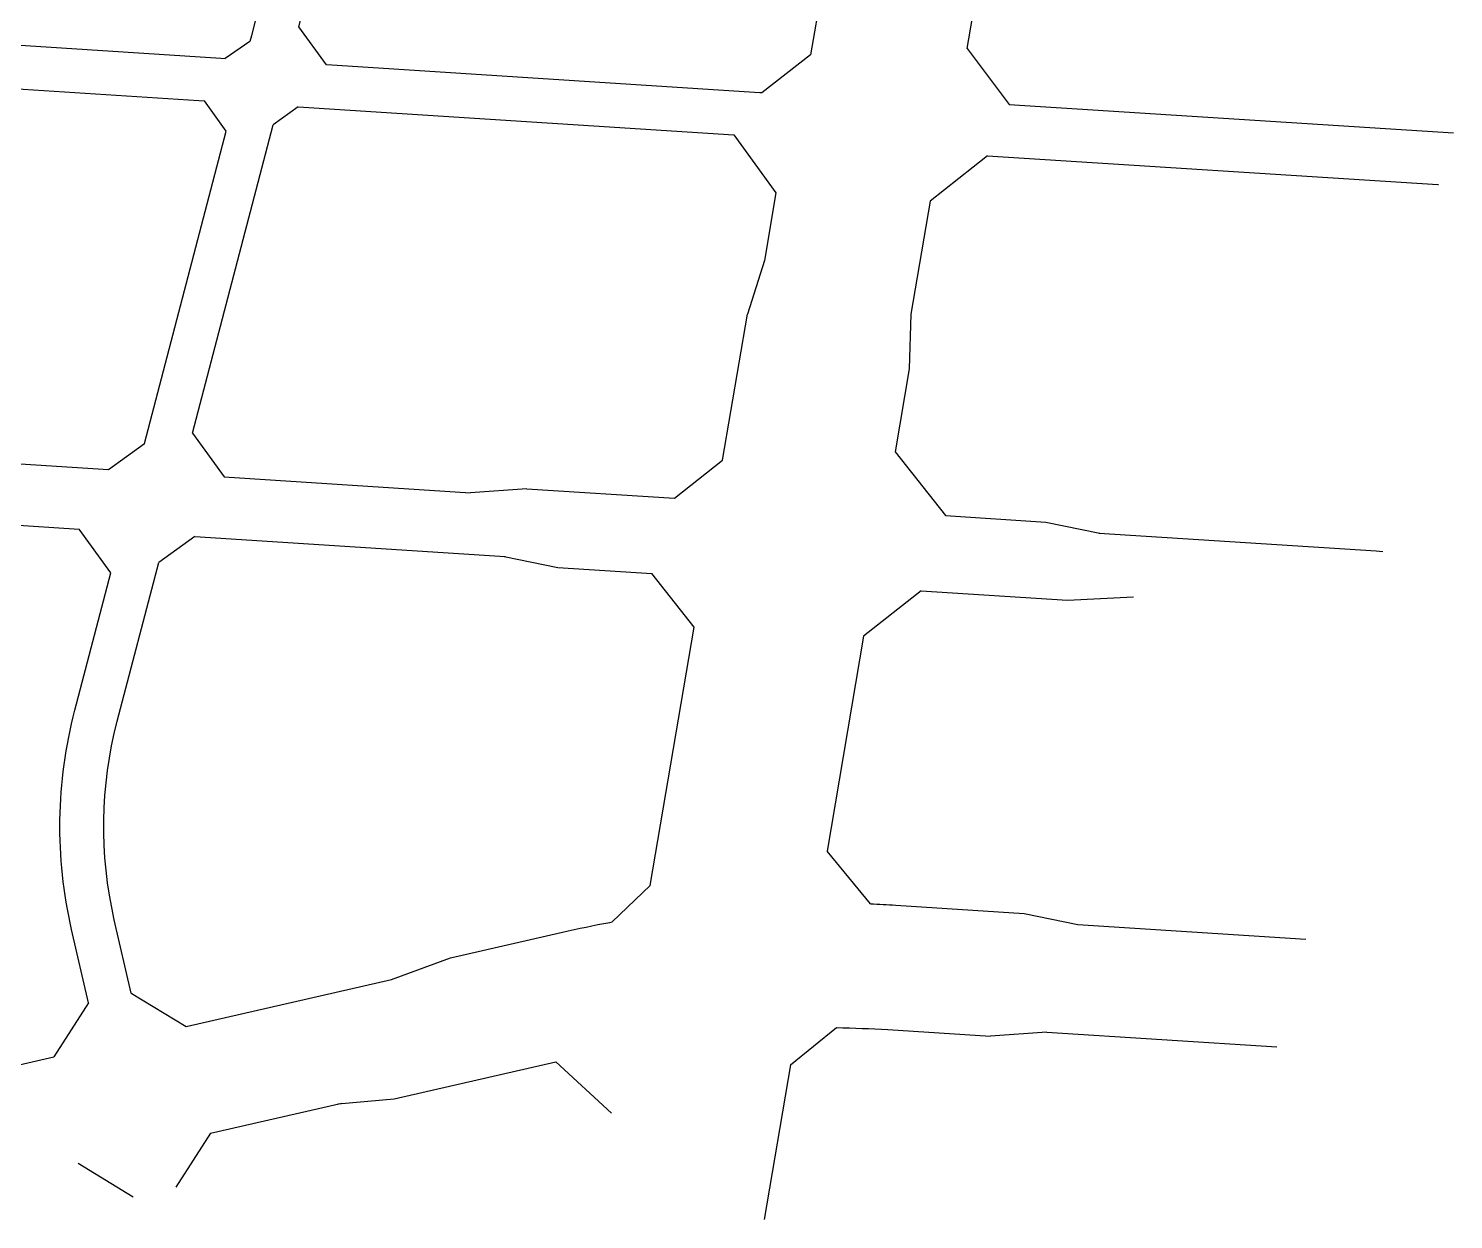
# Model space of a CAD drawing. Extents: x 0 to 558779, y 0 to 2762081.
# Drawn here: x 520185 to 520836, y 2756868 to 2757412 of the extents above; entities that cross this region are included whole.
import ezdxf

# ---------------------------------------------------------------- set-up
doc = ezdxf.new("R2010")
doc.units = 0
doc.header["$LTSCALE"] = 20
doc.linetypes.add('DASHED2', pattern=[9.525, 6.35, -3.175])
doc.layers.add('RD-红线', color=230, linetype='Continuous')

msp = doc.modelspace()

# ---------------------------------------------------------------- linework, layer by layer
at = {"layer": 'RD-红线'}
msp.add_lwpolyline([(520374.356, 2757588.172), (520535.791, 2757582.158), (520564.765, 2757545.931, -0.0153061), (520564.896, 2757542.871, 0.0035931), (520554.266, 2757485.968), (520547.837, 2757433.381, -0.0117725), (520547.212, 2757429.107), (520542.265, 2757400.068), (520519.97, 2757382.68), (520519.025, 2757382.74), (520516.625, 2757382.895), (520325.995, 2757395.153), (520321.197, 2757395.461), (520308.521, 2757412.858), (520309.697, 2757417.52), (520343.242, 2757545.811, 0.0057341), (520349.136, 2757568.261)], format="xyb", close=True, dxfattribs=at)
for points in [[(520327.372, 2757563.87, -0.0033601), (520323.924, 2757550.991), (520290.326, 2757422.497), (520286.85, 2757408.72), (520286.152, 2757406.095)], [(520549.941, 2757450.593), (520547.837, 2757433.381, -0.0117725), (520547.212, 2757429.107), (520542.265, 2757400.068)], [(520275.404, 2757365.245), (520265.467, 2757379.003, 0.4714626)], [(520308.161, 2757376.258), (520296.812, 2757368.062, 0.3591919)], [(520260.01, 2757227.257), (520274.463, 2757207.244, 0.4714626)], [(520221.605, 2757210.643), (520238.112, 2757222.564, 0.3591919)], [(520480.06, 2757197.531), (520502.109, 2757214.961, 0.3839216)], [(520222.657, 2757163.434), (520208.204, 2757183.447, 0.4714626)], [(520261.062, 2757180.048), (520244.555, 2757168.127, 0.3591919)], [(520231.971, 2756971.43), (520224.257, 2757004.98, -0.1210009), (520225.6, 2757095.604), (520244.555, 2757168.127)], [(520212.48, 2756966.948), (520204.766, 2757000.499, -0.1210009), (520206.25, 2757100.662), (520222.657, 2757163.434)], [(520489.108, 2757138.638), (520469.753, 2757163.122, 0.4451686)], [(520569.614, 2757012.245, -0.0054681), (520581.157, 2757011.632), (520639.877, 2757007.869)], [(520377.852, 2756987.53), (520428.923, 2756999.273, -0.0104545), (520450.558, 2757003.774), (520451.659, 2757003.957)], [(520554.153, 2756955.665, -0.0123964), (520577.511, 2756954.749), (520624.493, 2756951.738)]]:
    msp.add_lwpolyline(points, format="xyb", dxfattribs=at)
for points in [[(520613.755, 2757402.894), (520616.172, 2757417.08), (520624.583, 2757462.154)], [(520093.845, 2757410.08), (520094.329, 2757410.049), (520272.898, 2757398.567), (520274.847, 2757398.442)], [(520286.152, 2757406.095), (520274.847, 2757398.442)], [(520613.755, 2757402.894), (520633.045, 2757377.413)], [(520082.698, 2757390.756), (520083.433, 2757390.709), (520262.934, 2757379.166), (520265.467, 2757379.003)], [(520308.161, 2757376.258), (520310.634, 2757376.099), (520507.22, 2757363.458)], [(520633.045, 2757377.413), (520835.91, 2757364.368)], [(520238.112, 2757222.564), (520275.404, 2757365.245)], [(520260.01, 2757227.257), (520296.812, 2757368.062)], [(520507.22, 2757363.458), (520526.446, 2757336.979)], [(520526.446, 2757336.979), (520521.188, 2757306.116)], [(520596.82, 2757333.255), (520588.027, 2757281.639), (520587.318, 2757256.633), (520580.858, 2757218.715)], [(520521.188, 2757306.116), (520513.455, 2757281.561)], [(520502.109, 2757214.961), (520513.455, 2757281.561)], [(520117.158, 2757217.359), (520221.605, 2757210.643)], [(520274.463, 2757207.244), (520386.963, 2757200.01)], [(520412.64, 2757201.866), (520386.963, 2757200.01)], [(520412.64, 2757201.866), (520480.06, 2757197.531)], [(520110.72, 2757189.716), (520208.204, 2757183.447)], [(520261.062, 2757180.048), (520402.722, 2757170.939)], [(520402.304, 2757170.966), (520426.798, 2757165.884)], [(520426.798, 2757165.884), (520469.753, 2757163.122)], [(520469.009, 2757020.654), (520489.108, 2757138.638)], [(520566.505, 2757134.462), (520549.775, 2757036.254)], [(520569.614, 2757012.245), (520549.775, 2757036.254)], [(520451.659, 2757003.957), (520469.009, 2757020.654)], [(520639.877, 2757007.869), (520664.372, 2757002.792)], [(520664.372, 2757002.792), (520768.503, 2756996.118)], [(520350.821, 2756977.723), (520377.852, 2756987.53)], [(520257.031, 2756956.157), (520350.821, 2756977.723)], [(520212.48, 2756966.948), (520196.608, 2756942.264)], [(520231.971, 2756971.43), (520257.031, 2756956.157)], [(520533.156, 2756938.694), (520554.153, 2756955.665)], [(520650.17, 2756953.6), (520624.493, 2756951.738)], [(520650.17, 2756953.6), (520755.257, 2756946.865)], [(520023.323, 2756906.01), (520072.357, 2756917.285), (520097.505, 2756919.476), (520196.608, 2756942.264)], [(520352.085, 2756923.118), (520425.988, 2756940.111)], [(520451.284, 2756916.606), (520425.988, 2756940.111)], [(520533.156, 2756938.694), (520521.116, 2756868.02)], [(520268.236, 2756907.429), (520328.155, 2756921.207)], [(520326.328, 2756920.787), (520352.085, 2756923.118)], [(520268.236, 2756907.429), (520252.364, 2756882.744)], [(520232.873, 2756878.263), (520207.813, 2756893.535)]]:
    msp.add_lwpolyline(points, dxfattribs=at)
at = {"layer": 'RD-红线', "linetype": 'DASHED2', "ltscale": 3}
for points in [[(520623.069, 2757354.005), (520596.82, 2757333.255, 0.3839216)], [(520580.858, 2757218.715), (520603.899, 2757189.568, 0.4451686)], [(520592.755, 2757155.212), (520566.505, 2757134.462, 0.3839216)]]:
    msp.add_lwpolyline(points, format="xyb", dxfattribs=at)
for points in [[(520623.069, 2757354.005), (520828.711, 2757340.781), (520829.031, 2757340.761)], [(520603.899, 2757189.568), (520649.641, 2757186.627)], [(520649.641, 2757186.627), (520674.365, 2757181.53)], [(520674.087, 2757181.548), (520800.549, 2757173.416), (520803.664, 2757173.215)], [(520592.755, 2757155.212), (520659.614, 2757150.913)], [(520659.614, 2757150.913), (520689.777, 2757152.481)]]:
    msp.add_lwpolyline(points, dxfattribs=at)

doc.saveas('drawing.dxf')
